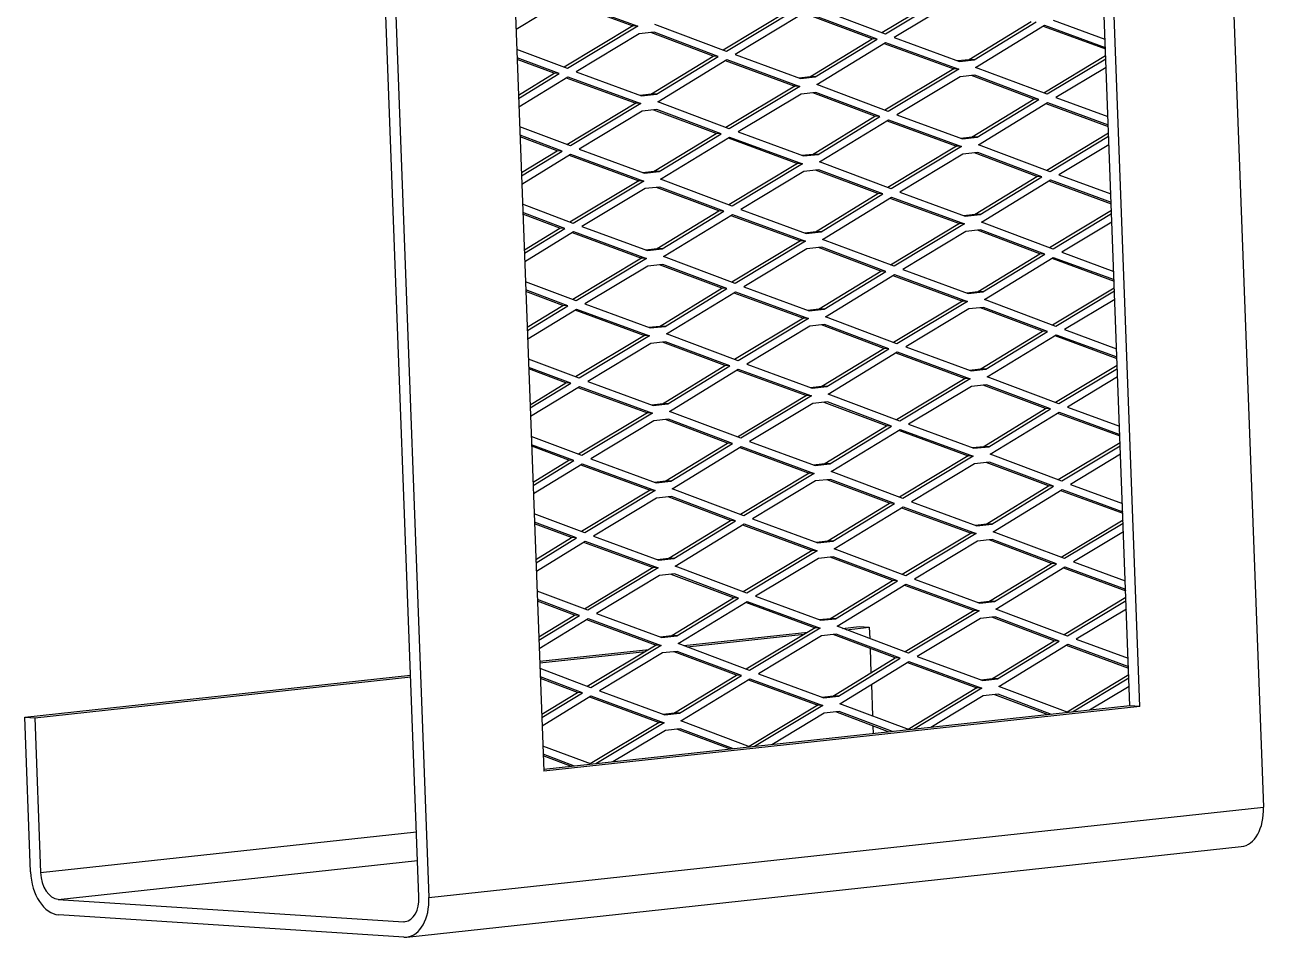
# Model space of a CAD drawing. Header units: millimetres. Extents: x -13336 to 61423, y -27528 to -3175.
# Drawn here: x -7169.6 to -7050, y -6603.3 to -6515.3 of the extents above; entities that cross this region are included whole.
import ezdxf

# ---------------------------------------------------------------- set-up
doc = ezdxf.new("R2010")
doc.units = ezdxf.units.MM

msp = doc.modelspace()

# ---------------------------------------------------------------- linework, layer by layer
at = {"color": 171}
for p, q in [((-7055.874, -6435.424), (-7050.047, -6590.75)), ((-7131.536, -6599.414), (-7137.362, -6444.088)), ((-7136.401, -6444.15), (-7130.575, -6599.476)), ((-7062.923, -6580.982), (-7067.922, -6447.727)), ((-7061.962, -6581.044), (-7066.967, -6447.623)), ((-7124.486, -6453.856), (-7119.481, -6587.277)), ((-7080.215, -6512.042), (-7086.858, -6516.035)), ((-7079.734, -6512.073), (-7086.531, -6516.159)), ((-7122.167, -6515.692), (-7117.458, -6512.812)), ((-7117.606, -6512.903), (-7110.892, -6515.366)), ((-7117.458, -6512.812), (-7110.411, -6515.397)), ((-7079.603, -6512.809), (-7085.689, -6516.467)), ((-7095.553, -6513.704), (-7102.196, -6517.697)), ((-7095.073, -6513.735), (-7101.869, -6517.821)), ((-7094.942, -6514.471), (-7101.028, -6518.129)), ((-7087.81, -6516.614), (-7093.822, -6514.349)), ((-7087.329, -6516.645), (-7093.513, -6514.316)), ((-7086.531, -6516.159), (-7093.436, -6513.558)), ((-7110.892, -6515.366), (-7117.535, -6519.36)), ((-7110.411, -6515.397), (-7117.208, -6519.483)), ((-7110.411, -6515.397), (-7110.892, -6515.366)), ((-7101.869, -6517.821), (-7108.774, -6515.22)), ((-7078.431, -6518.597), (-7072.471, -6514.952)), ((-7077.95, -6518.628), (-7071.991, -6514.983)), ((-7077.817, -6519.363), (-7071.162, -6515.293)), ((-7071.311, -6515.384), (-7065.301, -6517.589)), ((-7071.162, -6515.293), (-7065.306, -6517.442)), ((-7070.351, -6514.805), (-7065.336, -6516.645)), ((-7110.28, -6516.133), (-7116.366, -6519.792)), ((-7108.851, -6515.978), (-7110.28, -6516.133)), ((-7103.148, -6518.276), (-7109.16, -6516.012)), ((-7102.668, -6518.307), (-7108.851, -6515.978)), ((-7093.769, -6520.259), (-7087.81, -6516.614)), ((-7093.289, -6520.29), (-7087.329, -6516.645)), ((-7093.155, -6521.025), (-7086.501, -6516.955)), ((-7087.329, -6516.645), (-7087.81, -6516.614)), ((-7086.649, -6517.046), (-7079.935, -6519.51)), ((-7086.501, -6516.955), (-7079.454, -6519.541)), ((-7085.689, -6516.467), (-7079.379, -6518.783)), ((-7117.208, -6519.483), (-7122.094, -6517.643)), ((-7109.108, -6521.921), (-7103.148, -6518.276)), ((-7108.627, -6521.952), (-7102.668, -6518.307)), ((-7102.668, -6518.307), (-7103.148, -6518.276)), ((-7101.028, -6518.129), (-7094.718, -6520.445)), ((-7065.276, -6518.256), (-7071.239, -6521.841)), ((-7118.007, -6519.969), (-7122.064, -6518.441)), ((-7118.487, -6519.938), (-7122.058, -6518.593)), ((-7108.494, -6522.687), (-7101.839, -6518.617)), ((-7101.988, -6518.708), (-7095.273, -6521.172)), ((-7101.839, -6518.617), (-7094.793, -6521.203)), ((-7079.935, -6519.51), (-7086.578, -6523.503)), ((-7079.454, -6519.541), (-7079.935, -6519.51)), ((-7079.554, -6518.718), (-7078.431, -6518.597)), ((-7079.379, -6518.783), (-7077.95, -6518.628)), ((-7077.95, -6518.628), (-7078.431, -6518.597)), ((-7070.912, -6521.964), (-7077.817, -6519.363)), ((-7065.264, -6518.569), (-7070.912, -6521.964)), ((-7065.234, -6519.365), (-7070.071, -6522.273)), ((-7121.928, -6522.043), (-7118.487, -6519.938)), ((-7121.917, -6522.361), (-7118.007, -6519.969)), ((-7121.887, -6523.159), (-7117.178, -6520.279)), ((-7118.007, -6519.969), (-7118.487, -6519.938)), ((-7117.326, -6520.37), (-7110.612, -6522.834)), ((-7117.178, -6520.279), (-7110.131, -6522.865)), ((-7116.366, -6519.792), (-7110.056, -6522.107)), ((-7094.892, -6520.381), (-7093.769, -6520.259)), ((-7094.718, -6520.445), (-7093.289, -6520.29)), ((-7093.289, -6520.29), (-7093.769, -6520.259)), ((-7079.454, -6519.541), (-7086.251, -6523.626)), ((-7079.323, -6520.276), (-7085.409, -6523.935)), ((-7077.894, -6520.121), (-7079.323, -6520.276)), ((-7072.191, -6522.419), (-7078.203, -6520.155)), ((-7071.711, -6522.45), (-7077.894, -6520.121)), ((-7110.231, -6522.043), (-7109.108, -6521.921)), ((-7108.627, -6521.952), (-7109.108, -6521.921)), ((-7095.273, -6521.172), (-7101.916, -6525.165)), ((-7094.793, -6521.203), (-7101.589, -6525.288)), ((-7094.793, -6521.203), (-7095.273, -6521.172)), ((-7093.233, -6521.783), (-7094.662, -6521.938)), ((-7087.53, -6524.082), (-7093.542, -6521.817)), ((-7087.049, -6524.113), (-7093.233, -6521.783)), ((-7086.251, -6523.626), (-7093.155, -6521.025)), ((-7110.612, -6522.834), (-7117.255, -6526.827)), ((-7110.131, -6522.865), (-7116.928, -6526.95)), ((-7110.131, -6522.865), (-7110.612, -6522.834)), ((-7110.056, -6522.107), (-7108.627, -6521.952)), ((-7101.589, -6525.288), (-7108.494, -6522.687)), ((-7094.662, -6521.938), (-7100.748, -6525.597)), ((-7078.151, -6526.064), (-7072.191, -6522.419)), ((-7077.67, -6526.095), (-7071.711, -6522.45)), ((-7077.537, -6526.831), (-7070.882, -6522.761)), ((-7071.711, -6522.45), (-7072.191, -6522.419)), ((-7071.031, -6522.851), (-7065.021, -6525.056)), ((-7070.882, -6522.761), (-7065.026, -6524.909)), ((-7070.071, -6522.273), (-7065.056, -6524.113)), ((-7110, -6523.6), (-7116.086, -6527.259)), ((-7108.571, -6523.446), (-7110, -6523.6)), ((-7102.868, -6525.744), (-7108.88, -6523.479)), ((-7102.388, -6525.775), (-7108.571, -6523.446)), ((-7093.489, -6527.726), (-7087.53, -6524.082)), ((-7093.009, -6527.758), (-7087.049, -6524.113)), ((-7087.049, -6524.113), (-7087.53, -6524.082)), ((-7085.409, -6523.935), (-7079.099, -6526.25)), ((-7116.928, -6526.95), (-7121.814, -6525.11)), ((-7092.875, -6528.493), (-7086.221, -6524.423)), ((-7086.369, -6524.513), (-7079.655, -6526.977)), ((-7086.221, -6524.423), (-7079.174, -6527.008)), ((-7117.726, -6527.437), (-7121.783, -6525.909)), ((-7118.207, -6527.406), (-7121.778, -6526.061)), ((-7108.828, -6529.389), (-7102.868, -6525.744)), ((-7108.347, -6529.42), (-7102.388, -6525.775)), ((-7108.214, -6530.155), (-7101.559, -6526.085)), ((-7102.388, -6525.775), (-7102.868, -6525.744)), ((-7101.708, -6526.176), (-7094.993, -6528.639)), ((-7101.559, -6526.085), (-7094.513, -6528.67)), ((-7100.748, -6525.597), (-7094.437, -6527.912)), ((-7079.274, -6526.186), (-7078.151, -6526.064)), ((-7079.099, -6526.25), (-7077.67, -6526.095)), ((-7077.67, -6526.095), (-7078.151, -6526.064)), ((-7064.996, -6525.724), (-7070.959, -6529.308)), ((-7064.984, -6526.036), (-7070.632, -6529.432)), ((-7121.648, -6529.511), (-7118.207, -6527.406)), ((-7121.636, -6529.828), (-7117.726, -6527.437)), ((-7121.606, -6530.627), (-7116.898, -6527.747)), ((-7117.726, -6527.437), (-7118.207, -6527.406)), ((-7117.046, -6527.838), (-7110.332, -6530.301)), ((-7116.898, -6527.747), (-7109.851, -6530.332)), ((-7116.086, -6527.259), (-7109.776, -6529.575)), ((-7094.612, -6527.848), (-7093.489, -6527.726)), ((-7094.437, -6527.912), (-7093.009, -6527.758)), ((-7093.009, -6527.758), (-7093.489, -6527.726)), ((-7079.655, -6526.977), (-7086.298, -6530.971)), ((-7079.174, -6527.008), (-7085.97, -6531.094)), ((-7079.043, -6527.744), (-7085.129, -6531.402)), ((-7079.174, -6527.008), (-7079.655, -6526.977)), ((-7077.614, -6527.589), (-7079.043, -6527.744)), ((-7071.911, -6529.887), (-7077.923, -6527.622)), ((-7071.431, -6529.918), (-7077.614, -6527.589)), ((-7070.632, -6529.432), (-7077.537, -6526.831)), ((-7064.954, -6526.833), (-7069.791, -6529.74)), ((-7094.993, -6528.639), (-7101.636, -6532.633)), ((-7094.513, -6528.67), (-7101.309, -6532.756)), ((-7094.513, -6528.67), (-7094.993, -6528.639)), ((-7085.97, -6531.094), (-7092.875, -6528.493)), ((-7109.951, -6529.51), (-7108.828, -6529.389)), ((-7109.776, -6529.575), (-7108.347, -6529.42)), ((-7108.347, -6529.42), (-7108.828, -6529.389)), ((-7101.309, -6532.756), (-7108.214, -6530.155)), ((-7094.381, -6529.406), (-7100.468, -6533.065)), ((-7092.953, -6529.251), (-7094.381, -6529.406)), ((-7087.25, -6531.549), (-7093.262, -6529.285)), ((-7086.769, -6531.58), (-7092.953, -6529.251)), ((-7077.871, -6533.532), (-7071.911, -6529.887)), ((-7077.39, -6533.563), (-7071.431, -6529.918)), ((-7077.257, -6534.298), (-7070.602, -6530.228)), ((-7071.431, -6529.918), (-7071.911, -6529.887)), ((-7070.602, -6530.228), (-7064.746, -6532.377)), ((-7069.791, -6529.74), (-7064.776, -6531.58)), ((-7110.332, -6530.301), (-7116.975, -6534.295)), ((-7109.851, -6530.332), (-7116.648, -6534.418)), ((-7109.72, -6531.068), (-7115.806, -6534.727)), ((-7109.851, -6530.332), (-7110.332, -6530.301)), ((-7108.291, -6530.913), (-7109.72, -6531.068)), ((-7102.588, -6533.211), (-7108.6, -6530.947)), ((-7102.108, -6533.242), (-7108.291, -6530.913)), ((-7085.129, -6531.402), (-7078.819, -6533.718)), ((-7070.751, -6530.319), (-7064.741, -6532.524)), ((-7116.648, -6534.418), (-7121.533, -6532.578)), ((-7093.209, -6535.194), (-7087.25, -6531.549)), ((-7092.729, -6535.225), (-7086.769, -6531.58)), ((-7092.595, -6535.96), (-7085.941, -6531.89)), ((-7086.769, -6531.58), (-7087.25, -6531.549)), ((-7086.089, -6531.981), (-7079.375, -6534.445)), ((-7085.941, -6531.89), (-7078.894, -6534.476)), ((-7117.446, -6534.904), (-7121.503, -6533.376)), ((-7117.927, -6534.873), (-7121.498, -6533.528)), ((-7108.548, -6536.856), (-7102.588, -6533.211)), ((-7108.067, -6536.887), (-7102.108, -6533.242)), ((-7107.934, -6537.623), (-7101.279, -6533.552)), ((-7102.108, -6533.242), (-7102.588, -6533.211)), ((-7101.428, -6533.643), (-7094.713, -6536.107)), ((-7101.279, -6533.552), (-7094.233, -6536.138)), ((-7100.468, -6533.065), (-7094.157, -6535.38)), ((-7078.994, -6533.654), (-7077.871, -6533.532)), ((-7078.819, -6533.718), (-7077.39, -6533.563)), ((-7077.39, -6533.563), (-7077.871, -6533.532)), ((-7064.716, -6533.191), (-7070.679, -6536.776)), ((-7064.704, -6533.504), (-7070.352, -6536.899)), ((-7121.368, -6536.978), (-7117.927, -6534.873)), ((-7121.356, -6537.296), (-7117.446, -6534.904)), ((-7117.446, -6534.904), (-7117.927, -6534.873)), ((-7115.806, -6534.727), (-7109.496, -6537.042)), ((-7079.375, -6534.445), (-7086.018, -6538.438)), ((-7078.894, -6534.476), (-7085.69, -6538.561)), ((-7078.894, -6534.476), (-7079.375, -6534.445)), ((-7077.334, -6535.057), (-7078.763, -6535.211)), ((-7071.151, -6537.386), (-7077.334, -6535.057)), ((-7070.352, -6536.899), (-7077.257, -6534.298)), ((-7064.674, -6534.301), (-7069.511, -6537.208)), ((-7121.326, -6538.095), (-7116.618, -6535.215)), ((-7116.766, -6535.305), (-7110.052, -6537.769)), ((-7116.618, -6535.215), (-7109.571, -6537.8)), ((-7094.713, -6536.107), (-7101.356, -6540.1)), ((-7094.233, -6536.138), (-7101.029, -6540.223)), ((-7094.233, -6536.138), (-7094.713, -6536.107)), ((-7094.332, -6535.316), (-7093.209, -6535.194)), ((-7094.157, -6535.38), (-7092.729, -6535.225)), ((-7092.729, -6535.225), (-7093.209, -6535.194)), ((-7085.69, -6538.561), (-7092.595, -6535.96)), ((-7078.763, -6535.211), (-7084.849, -6538.87)), ((-7071.631, -6537.355), (-7077.643, -6535.09)), ((-7109.671, -6536.978), (-7108.548, -6536.856)), ((-7109.496, -6537.042), (-7108.067, -6536.887)), ((-7108.067, -6536.887), (-7108.548, -6536.856)), ((-7094.101, -6536.873), (-7100.188, -6540.532)), ((-7092.673, -6536.719), (-7094.101, -6536.873)), ((-7086.97, -6539.017), (-7092.982, -6536.752)), ((-7086.489, -6539.048), (-7092.673, -6536.719)), ((-7077.59, -6540.999), (-7071.631, -6537.355)), ((-7077.11, -6541.031), (-7071.151, -6537.386)), ((-7071.151, -6537.386), (-7071.631, -6537.355)), ((-7069.511, -6537.208), (-7064.496, -6539.048)), ((-7110.052, -6537.769), (-7116.695, -6541.762)), ((-7109.571, -6537.8), (-7116.367, -6541.886)), ((-7109.44, -6538.536), (-7115.526, -6542.194)), ((-7109.571, -6537.8), (-7110.052, -6537.769)), ((-7108.011, -6538.381), (-7109.44, -6538.536)), ((-7102.308, -6540.679), (-7108.32, -6538.414)), ((-7101.828, -6540.71), (-7108.011, -6538.381)), ((-7101.029, -6540.223), (-7107.934, -6537.623)), ((-7076.977, -6541.766), (-7070.322, -6537.696)), ((-7070.47, -6537.786), (-7064.461, -6539.992)), ((-7070.322, -6537.696), (-7064.466, -6539.844)), ((-7092.929, -6542.662), (-7086.97, -6539.017)), ((-7092.448, -6542.693), (-7086.489, -6539.048)), ((-7092.315, -6543.428), (-7085.661, -6539.358)), ((-7086.489, -6539.048), (-7086.97, -6539.017)), ((-7085.809, -6539.449), (-7079.094, -6541.912)), ((-7085.661, -6539.358), (-7078.614, -6541.943)), ((-7084.849, -6538.87), (-7078.539, -6541.185)), ((-7116.367, -6541.886), (-7121.253, -6540.045)), ((-7117.166, -6542.372), (-7121.223, -6540.844)), ((-7117.647, -6542.341), (-7121.218, -6540.996)), ((-7108.267, -6544.324), (-7102.308, -6540.679)), ((-7107.787, -6544.355), (-7101.828, -6540.71)), ((-7107.654, -6545.09), (-7100.999, -6541.02)), ((-7101.828, -6540.71), (-7102.308, -6540.679)), ((-7100.999, -6541.02), (-7093.952, -6543.605)), ((-7100.188, -6540.532), (-7093.877, -6542.848)), ((-7078.714, -6541.121), (-7077.59, -6540.999)), ((-7078.539, -6541.185), (-7077.11, -6541.031)), ((-7077.11, -6541.031), (-7077.59, -6540.999)), ((-7064.436, -6540.659), (-7070.399, -6544.244)), ((-7064.424, -6540.972), (-7070.072, -6544.367)), ((-7115.526, -6542.194), (-7109.216, -6544.51)), ((-7101.147, -6541.111), (-7094.433, -6543.574)), ((-7079.094, -6541.912), (-7085.737, -6545.906)), ((-7078.614, -6541.943), (-7085.41, -6546.029)), ((-7078.614, -6541.943), (-7079.094, -6541.912)), ((-7070.072, -6544.367), (-7076.977, -6541.766)), ((-7064.394, -6541.768), (-7069.23, -6544.675)), ((-7121.088, -6544.446), (-7117.647, -6542.341)), ((-7121.076, -6544.764), (-7117.166, -6542.372)), ((-7121.046, -6545.562), (-7116.338, -6542.682)), ((-7117.166, -6542.372), (-7117.647, -6542.341)), ((-7116.486, -6542.773), (-7109.772, -6545.237)), ((-7116.338, -6542.682), (-7109.291, -6545.268)), ((-7094.052, -6542.783), (-7092.929, -6542.662)), ((-7093.877, -6542.848), (-7092.448, -6542.693)), ((-7092.448, -6542.693), (-7092.929, -6542.662)), ((-7085.41, -6546.029), (-7092.315, -6543.428)), ((-7078.483, -6542.679), (-7084.569, -6546.338)), ((-7077.054, -6542.524), (-7078.483, -6542.679)), ((-7071.351, -6544.822), (-7077.363, -6542.558)), ((-7070.871, -6544.853), (-7077.054, -6542.524)), ((-7109.391, -6544.445), (-7108.267, -6544.324)), ((-7109.216, -6544.51), (-7107.787, -6544.355)), ((-7107.787, -6544.355), (-7108.267, -6544.324)), ((-7094.433, -6543.574), (-7101.076, -6547.568)), ((-7093.952, -6543.605), (-7100.749, -6547.691)), ((-7093.821, -6544.341), (-7099.907, -6548)), ((-7093.952, -6543.605), (-7094.433, -6543.574)), ((-7092.392, -6544.186), (-7093.821, -6544.341)), ((-7086.689, -6546.484), (-7092.701, -6544.22)), ((-7086.209, -6546.515), (-7092.392, -6544.186)), ((-7109.772, -6545.237), (-7116.415, -6549.23)), ((-7109.291, -6545.268), (-7116.087, -6549.353)), ((-7109.291, -6545.268), (-7109.772, -6545.237)), ((-7100.749, -6547.691), (-7107.654, -6545.09)), ((-7077.31, -6548.467), (-7071.351, -6544.822)), ((-7076.83, -6548.498), (-7070.871, -6544.853)), ((-7076.696, -6549.234), (-7070.042, -6545.163)), ((-7070.871, -6544.853), (-7071.351, -6544.822)), ((-7070.19, -6545.254), (-7064.18, -6547.459)), ((-7070.042, -6545.163), (-7064.186, -6547.312)), ((-7069.23, -6544.675), (-7064.216, -6546.515)), ((-7109.16, -6546.003), (-7115.246, -6549.662)), ((-7107.731, -6545.848), (-7109.16, -6546.003)), ((-7102.028, -6548.146), (-7108.04, -6545.882)), ((-7101.548, -6548.178), (-7107.731, -6545.848)), ((-7092.649, -6550.129), (-7086.689, -6546.484)), ((-7092.168, -6550.16), (-7086.209, -6546.515)), ((-7092.035, -6550.896), (-7085.38, -6546.825)), ((-7086.209, -6546.515), (-7086.689, -6546.484)), ((-7085.529, -6546.916), (-7078.814, -6549.38)), ((-7085.38, -6546.825), (-7078.334, -6549.411)), ((-7084.569, -6546.338), (-7078.259, -6548.653)), ((-7116.087, -6549.353), (-7120.973, -6547.513)), ((-7107.987, -6551.791), (-7102.028, -6548.146)), ((-7107.507, -6551.822), (-7101.548, -6548.178)), ((-7101.548, -6548.178), (-7102.028, -6548.146)), ((-7099.907, -6548), (-7093.597, -6550.315)), ((-7064.155, -6548.126), (-7070.119, -6551.711)), ((-7116.886, -6549.84), (-7120.943, -6548.311)), ((-7117.367, -6549.809), (-7120.937, -6548.464)), ((-7107.373, -6552.558), (-7100.719, -6548.488)), ((-7100.867, -6548.578), (-7094.153, -6551.042)), ((-7100.719, -6548.488), (-7093.672, -6551.073)), ((-7078.814, -6549.38), (-7085.457, -6553.373)), ((-7078.334, -6549.411), (-7085.13, -6553.497)), ((-7078.334, -6549.411), (-7078.814, -6549.38)), ((-7078.433, -6548.589), (-7077.31, -6548.467)), ((-7078.259, -6548.653), (-7076.83, -6548.498)), ((-7076.83, -6548.498), (-7077.31, -6548.467)), ((-7069.792, -6551.834), (-7076.696, -6549.234)), ((-7064.144, -6548.439), (-7069.792, -6551.834)), ((-7064.114, -6549.236), (-7068.95, -6552.143)), ((-7120.808, -6551.914), (-7117.367, -6549.809)), ((-7120.796, -6552.231), (-7116.886, -6549.84)), ((-7120.766, -6553.03), (-7116.058, -6550.15)), ((-7116.886, -6549.84), (-7117.367, -6549.809)), ((-7116.206, -6550.241), (-7109.491, -6552.704)), ((-7116.058, -6550.15), (-7109.011, -6552.735)), ((-7115.246, -6549.662), (-7108.936, -6551.977)), ((-7093.772, -6550.251), (-7092.649, -6550.129)), ((-7093.597, -6550.315), (-7092.168, -6550.16)), ((-7092.168, -6550.16), (-7092.649, -6550.129)), ((-7078.202, -6550.147), (-7084.289, -6553.805)), ((-7076.774, -6549.992), (-7078.202, -6550.147)), ((-7071.071, -6552.29), (-7077.083, -6550.025)), ((-7070.59, -6552.321), (-7076.774, -6549.992)), ((-7109.11, -6551.913), (-7107.987, -6551.791)), ((-7108.936, -6551.977), (-7107.507, -6551.822)), ((-7107.507, -6551.822), (-7107.987, -6551.791)), ((-7094.153, -6551.042), (-7100.796, -6555.035)), ((-7093.672, -6551.073), (-7100.469, -6555.159)), ((-7093.541, -6551.809), (-7099.627, -6555.467)), ((-7093.672, -6551.073), (-7094.153, -6551.042)), ((-7092.112, -6551.654), (-7093.541, -6551.809)), ((-7086.409, -6553.952), (-7092.421, -6551.687)), ((-7085.929, -6553.983), (-7092.112, -6551.654)), ((-7085.13, -6553.497), (-7092.035, -6550.896)), ((-7109.491, -6552.704), (-7116.134, -6556.698)), ((-7109.011, -6552.735), (-7115.807, -6556.821)), ((-7109.011, -6552.735), (-7109.491, -6552.704)), ((-7100.469, -6555.159), (-7107.373, -6552.558)), ((-7077.03, -6555.935), (-7071.071, -6552.29)), ((-7076.55, -6555.966), (-7070.59, -6552.321)), ((-7076.416, -6556.701), (-7069.762, -6552.631)), ((-7070.59, -6552.321), (-7071.071, -6552.29)), ((-7069.91, -6552.722), (-7063.9, -6554.927)), ((-7069.762, -6552.631), (-7063.906, -6554.78)), ((-7068.95, -6552.143), (-7063.936, -6553.983)), ((-7108.88, -6553.471), (-7114.966, -6557.13)), ((-7107.451, -6553.316), (-7108.88, -6553.471)), ((-7101.748, -6555.614), (-7107.76, -6553.349)), ((-7101.267, -6555.645), (-7107.451, -6553.316)), ((-7092.369, -6557.597), (-7086.409, -6553.952)), ((-7091.888, -6557.628), (-7085.929, -6553.983)), ((-7085.929, -6553.983), (-7086.409, -6553.952)), ((-7084.289, -6553.805), (-7077.978, -6556.121)), ((-7115.807, -6556.821), (-7120.693, -6554.98)), ((-7091.755, -6558.363), (-7085.1, -6554.293)), ((-7085.249, -6554.384), (-7078.534, -6556.847)), ((-7085.1, -6554.293), (-7078.054, -6556.879)), ((-7116.606, -6557.307), (-7120.663, -6555.779)), ((-7117.086, -6557.276), (-7120.657, -6555.931)), ((-7107.707, -6559.259), (-7101.748, -6555.614)), ((-7107.227, -6559.29), (-7101.267, -6555.645)), ((-7107.093, -6560.025), (-7100.439, -6555.955)), ((-7101.267, -6555.645), (-7101.748, -6555.614)), ((-7100.587, -6556.046), (-7093.873, -6558.51)), ((-7100.439, -6555.955), (-7093.392, -6558.541)), ((-7099.627, -6555.467), (-7093.317, -6557.783)), ((-7078.153, -6556.056), (-7077.03, -6555.935)), ((-7077.978, -6556.121), (-7076.55, -6555.966)), ((-7076.55, -6555.966), (-7077.03, -6555.935)), ((-7063.875, -6555.594), (-7069.839, -6559.179)), ((-7063.864, -6555.907), (-7069.511, -6559.302)), ((-7120.528, -6559.381), (-7117.086, -6557.276)), ((-7120.516, -6559.699), (-7116.606, -6557.307)), ((-7120.486, -6560.497), (-7115.777, -6557.617)), ((-7116.606, -6557.307), (-7117.086, -6557.276)), ((-7115.926, -6557.708), (-7109.211, -6560.172)), ((-7115.777, -6557.617), (-7108.731, -6560.203)), ((-7114.966, -6557.13), (-7108.655, -6559.445)), ((-7093.492, -6557.719), (-7092.369, -6557.597)), ((-7093.317, -6557.783), (-7091.888, -6557.628)), ((-7091.888, -6557.628), (-7092.369, -6557.597)), ((-7078.534, -6556.847), (-7085.177, -6560.841)), ((-7078.054, -6556.879), (-7084.85, -6560.964)), ((-7077.922, -6557.614), (-7084.009, -6561.273)), ((-7078.054, -6556.879), (-7078.534, -6556.847)), ((-7076.494, -6557.459), (-7077.922, -6557.614)), ((-7070.791, -6559.757), (-7076.803, -6557.493)), ((-7070.31, -6559.788), (-7076.494, -6557.459)), ((-7069.511, -6559.302), (-7076.416, -6556.701)), ((-7063.834, -6556.703), (-7068.67, -6559.611)), ((-7093.873, -6558.51), (-7100.516, -6562.503)), ((-7093.392, -6558.541), (-7100.189, -6562.626)), ((-7093.392, -6558.541), (-7093.873, -6558.51)), ((-7084.85, -6560.964), (-7091.755, -6558.363)), ((-7109.211, -6560.172), (-7115.854, -6564.165)), ((-7108.731, -6560.203), (-7109.211, -6560.172)), ((-7108.83, -6559.381), (-7107.707, -6559.259)), ((-7108.655, -6559.445), (-7107.227, -6559.29)), ((-7107.227, -6559.29), (-7107.707, -6559.259)), ((-7100.189, -6562.626), (-7107.093, -6560.025)), ((-7093.261, -6559.276), (-7099.347, -6562.935)), ((-7091.832, -6559.121), (-7093.261, -6559.276)), ((-7086.129, -6561.419), (-7092.141, -6559.155)), ((-7085.649, -6561.451), (-7091.832, -6559.121)), ((-7076.75, -6563.402), (-7070.791, -6559.757)), ((-7076.27, -6563.433), (-7070.31, -6559.788)), ((-7076.136, -6564.169), (-7069.482, -6560.098)), ((-7070.31, -6559.788), (-7070.791, -6559.757)), ((-7069.63, -6560.189), (-7063.62, -6562.394)), ((-7069.482, -6560.098), (-7063.626, -6562.247)), ((-7068.67, -6559.611), (-7063.656, -6561.451)), ((-7108.731, -6560.203), (-7115.527, -6564.288)), ((-7108.599, -6560.938), (-7114.686, -6564.597)), ((-7107.171, -6560.784), (-7108.599, -6560.938)), ((-7101.468, -6563.082), (-7107.48, -6560.817)), ((-7100.987, -6563.113), (-7107.171, -6560.784)), ((-7084.009, -6561.273), (-7077.698, -6563.588)), ((-7115.527, -6564.288), (-7120.413, -6562.448)), ((-7092.089, -6565.064), (-7086.129, -6561.419)), ((-7091.608, -6565.095), (-7085.649, -6561.451)), ((-7091.475, -6565.831), (-7084.82, -6561.761)), ((-7085.649, -6561.451), (-7086.129, -6561.419)), ((-7084.969, -6561.851), (-7078.254, -6564.315)), ((-7084.82, -6561.761), (-7077.774, -6564.346)), ((-7116.326, -6564.775), (-7120.383, -6563.247)), ((-7116.806, -6564.744), (-7120.377, -6563.399)), ((-7107.427, -6566.727), (-7101.468, -6563.082)), ((-7106.947, -6566.758), (-7100.987, -6563.113)), ((-7106.813, -6567.493), (-7100.159, -6563.423)), ((-7100.987, -6563.113), (-7101.468, -6563.082)), ((-7100.307, -6563.514), (-7093.593, -6565.977)), ((-7100.159, -6563.423), (-7093.112, -6566.008)), ((-7099.347, -6562.935), (-7093.037, -6565.25)), ((-7077.873, -6563.524), (-7076.75, -6563.402)), ((-7077.698, -6563.588), (-7076.27, -6563.433)), ((-7076.27, -6563.433), (-7076.75, -6563.402)), ((-7063.595, -6563.061), (-7069.559, -6566.646)), ((-7063.584, -6563.374), (-7069.231, -6566.77)), ((-7120.248, -6566.849), (-7116.806, -6564.744)), ((-7120.236, -6567.166), (-7116.326, -6564.775)), ((-7116.326, -6564.775), (-7116.806, -6564.744)), ((-7114.686, -6564.597), (-7108.375, -6566.912)), ((-7078.254, -6564.315), (-7084.897, -6568.308)), ((-7077.774, -6564.346), (-7084.57, -6568.432)), ((-7077.774, -6564.346), (-7078.254, -6564.315)), ((-7076.214, -6564.927), (-7077.642, -6565.082)), ((-7070.511, -6567.225), (-7076.523, -6564.96)), ((-7070.03, -6567.256), (-7076.214, -6564.927)), ((-7069.231, -6566.77), (-7076.136, -6564.169)), ((-7063.554, -6564.171), (-7068.39, -6567.078)), ((-7120.206, -6567.965), (-7115.497, -6565.085)), ((-7115.646, -6565.176), (-7108.931, -6567.639)), ((-7115.497, -6565.085), (-7108.451, -6567.67)), ((-7093.593, -6565.977), (-7100.236, -6569.971)), ((-7093.112, -6566.008), (-7099.908, -6570.094)), ((-7093.112, -6566.008), (-7093.593, -6565.977)), ((-7093.212, -6565.186), (-7092.089, -6565.064)), ((-7093.037, -6565.25), (-7091.608, -6565.095)), ((-7091.608, -6565.095), (-7092.089, -6565.064)), ((-7084.57, -6568.432), (-7091.475, -6565.831)), ((-7077.642, -6565.082), (-7083.729, -6568.74)), ((-7108.55, -6566.848), (-7107.427, -6566.727)), ((-7108.375, -6566.912), (-7106.947, -6566.758)), ((-7106.947, -6566.758), (-7107.427, -6566.727)), ((-7092.981, -6566.744), (-7099.067, -6570.403)), ((-7091.552, -6566.589), (-7092.981, -6566.744)), ((-7085.849, -6568.887), (-7091.861, -6566.622)), ((-7085.369, -6568.918), (-7091.552, -6566.589)), ((-7076.47, -6570.87), (-7070.511, -6567.225)), ((-7075.989, -6570.901), (-7070.03, -6567.256)), ((-7070.03, -6567.256), (-7070.511, -6567.225)), ((-7068.39, -6567.078), (-7063.376, -6568.918)), ((-7108.931, -6567.639), (-7115.574, -6571.633)), ((-7108.451, -6567.67), (-7115.247, -6571.756)), ((-7108.319, -6568.406), (-7114.406, -6572.065)), ((-7108.451, -6567.67), (-7108.931, -6567.639)), ((-7106.891, -6568.251), (-7108.319, -6568.406)), ((-7101.188, -6570.549), (-7107.2, -6568.285)), ((-7100.707, -6570.58), (-7106.891, -6568.251)), ((-7099.908, -6570.094), (-7106.813, -6567.493)), ((-7075.856, -6571.636), (-7069.202, -6567.566)), ((-7069.35, -6567.657), (-7063.34, -6569.862)), ((-7069.202, -6567.566), (-7063.346, -6569.715)), ((-7091.808, -6572.532), (-7085.849, -6568.887)), ((-7091.328, -6572.563), (-7085.369, -6568.918)), ((-7091.195, -6573.298), (-7084.54, -6569.228)), ((-7085.369, -6568.918), (-7085.849, -6568.887)), ((-7084.689, -6569.319), (-7077.974, -6571.783)), ((-7084.54, -6569.228), (-7077.493, -6571.814)), ((-7083.729, -6568.74), (-7077.418, -6571.056)), ((-7115.247, -6571.756), (-7120.133, -6569.916)), ((-7116.046, -6572.242), (-7120.103, -6570.714)), ((-7116.526, -6572.211), (-7120.097, -6570.866)), ((-7107.147, -6574.194), (-7101.188, -6570.549)), ((-7106.667, -6574.225), (-7100.707, -6570.58)), ((-7106.533, -6574.961), (-7099.879, -6570.89)), ((-7100.707, -6570.58), (-7101.188, -6570.549)), ((-7099.879, -6570.89), (-7092.832, -6573.476)), ((-7099.067, -6570.403), (-7092.757, -6572.718)), ((-7077.593, -6570.992), (-7076.47, -6570.87)), ((-7077.418, -6571.056), (-7075.989, -6570.901)), ((-7075.989, -6570.901), (-7076.47, -6570.87)), ((-7063.315, -6570.529), (-7069.278, -6574.114)), ((-7063.303, -6570.842), (-7068.951, -6574.237)), ((-7114.406, -6572.065), (-7108.095, -6574.38)), ((-7100.027, -6570.981), (-7093.313, -6573.445)), ((-7077.974, -6571.783), (-7084.617, -6575.776)), ((-7077.493, -6571.814), (-7084.29, -6575.899)), ((-7077.493, -6571.814), (-7077.974, -6571.783)), ((-7068.951, -6574.237), (-7075.856, -6571.636)), ((-7063.273, -6571.638), (-7068.11, -6574.546)), ((-7119.968, -6574.316), (-7116.526, -6572.211)), ((-7119.956, -6574.634), (-7116.046, -6572.242)), ((-7119.926, -6575.433), (-7115.217, -6572.553)), ((-7116.046, -6572.242), (-7116.526, -6572.211)), ((-7115.366, -6572.643), (-7108.651, -6575.107)), ((-7115.217, -6572.553), (-7108.171, -6575.138)), ((-7092.932, -6572.654), (-7091.808, -6572.532)), ((-7092.757, -6572.718), (-7091.328, -6572.563)), ((-7091.328, -6572.563), (-7091.808, -6572.532)), ((-7084.29, -6575.899), (-7091.195, -6573.298)), ((-7090.653, -6573.502), (-7089.046, -6573.328)), ((-7089.046, -6573.328), (-7088.085, -6573.39)), ((-7077.362, -6572.549), (-7083.449, -6576.208)), ((-7075.933, -6572.394), (-7077.362, -6572.549)), ((-7070.23, -6574.692), (-7076.242, -6572.428)), ((-7069.75, -6574.724), (-7075.933, -6572.394)), ((-7108.27, -6574.316), (-7107.147, -6574.194)), ((-7108.095, -6574.38), (-7106.667, -6574.225)), ((-7106.667, -6574.225), (-7107.147, -6574.194)), ((-7105.992, -6575.164), (-7094.014, -6573.866)), ((-7105.649, -6575.294), (-7094.351, -6574.069)), ((-7093.313, -6573.445), (-7099.956, -6577.438)), ((-7092.832, -6573.476), (-7099.628, -6577.561)), ((-7092.701, -6574.211), (-7098.787, -6577.87)), ((-7092.832, -6573.476), (-7093.313, -6573.445)), ((-7091.272, -6574.057), (-7092.701, -6574.211)), ((-7085.569, -6576.355), (-7091.581, -6574.09)), ((-7085.089, -6576.386), (-7091.272, -6574.057)), ((-7090.311, -6573.631), (-7088.085, -6573.39)), ((-7088.085, -6573.39), (-7088.044, -6574.485)), ((-7068.11, -6574.546), (-7063.095, -6576.386)), ((-7119.879, -6576.669), (-7109.352, -6575.529)), ((-7119.873, -6576.835), (-7109.69, -6575.731)), ((-7108.651, -6575.107), (-7115.294, -6579.1)), ((-7108.171, -6575.138), (-7114.967, -6579.224)), ((-7108.171, -6575.138), (-7108.651, -6575.107)), ((-7106.61, -6575.719), (-7108.039, -6575.874)), ((-7100.427, -6578.048), (-7106.61, -6575.719)), ((-7099.628, -6577.561), (-7106.533, -6574.961)), ((-7088.009, -6575.436), (-7087.92, -6577.793)), ((-7076.19, -6578.337), (-7070.23, -6574.692)), ((-7075.709, -6578.369), (-7069.75, -6574.724)), ((-7075.576, -6579.104), (-7068.921, -6575.034)), ((-7069.75, -6574.724), (-7070.23, -6574.692)), ((-7069.07, -6575.124), (-7063.06, -6577.33)), ((-7068.921, -6575.034), (-7063.065, -6577.182)), ((-7108.039, -6575.874), (-7114.126, -6579.532)), ((-7100.908, -6578.017), (-7106.919, -6575.752)), ((-7091.528, -6580), (-7085.569, -6576.355)), ((-7091.048, -6580.031), (-7085.089, -6576.386)), ((-7090.914, -6580.766), (-7084.26, -6576.696)), ((-7085.089, -6576.386), (-7085.569, -6576.355)), ((-7084.408, -6576.787), (-7077.694, -6579.25)), ((-7084.26, -6576.696), (-7077.213, -6579.281)), ((-7083.449, -6576.208), (-7077.138, -6578.523)), ((-7169.574, -6582.054), (-7132.338, -6578.019)), ((-7114.967, -6579.224), (-7119.853, -6577.383)), ((-7106.867, -6581.662), (-7100.908, -6578.017)), ((-7106.386, -6581.693), (-7100.427, -6578.048)), ((-7100.427, -6578.048), (-7100.908, -6578.017)), ((-7098.787, -6577.87), (-7092.477, -6580.185)), ((-7063.035, -6577.997), (-7068.998, -6581.581)), ((-7168.613, -6582.117), (-7132.332, -6578.185)), ((-7115.766, -6579.71), (-7119.823, -6578.182)), ((-7116.246, -6579.679), (-7119.817, -6578.334)), ((-7106.253, -6582.428), (-7099.599, -6578.358)), ((-7099.747, -6578.449), (-7093.032, -6580.912)), ((-7099.599, -6578.358), (-7092.552, -6580.943)), ((-7087.878, -6578.909), (-7087.764, -6581.953)), ((-7077.694, -6579.25), (-7084.337, -6583.244)), ((-7077.213, -6579.281), (-7083.807, -6583.245)), ((-7077.213, -6579.281), (-7077.694, -6579.25)), ((-7077.313, -6578.459), (-7076.19, -6578.337)), ((-7077.138, -6578.523), (-7075.709, -6578.369)), ((-7075.709, -6578.369), (-7076.19, -6578.337)), ((-7068.877, -6581.627), (-7075.576, -6579.104)), ((-7063.023, -6578.31), (-7068.468, -6581.583)), ((-7062.993, -6579.106), (-7066.815, -6581.404)), ((-7119.688, -6581.784), (-7116.246, -6579.679)), ((-7119.676, -6582.102), (-7115.766, -6579.71)), ((-7119.646, -6582.9), (-7114.937, -6580.02)), ((-7115.766, -6579.71), (-7116.246, -6579.679)), ((-7115.085, -6580.111), (-7108.371, -6582.575)), ((-7114.937, -6580.02), (-7107.89, -6582.606)), ((-7114.126, -6579.532), (-7107.815, -6581.848)), ((-7092.652, -6580.121), (-7091.528, -6580)), ((-7092.477, -6580.185), (-7091.048, -6580.031)), ((-7091.048, -6580.031), (-7091.528, -6580)), ((-7077.082, -6580.017), (-7082.154, -6583.066)), ((-7075.653, -6579.862), (-7077.082, -6580.017)), ((-7070.81, -6581.836), (-7075.962, -6579.896)), ((-7070.501, -6581.803), (-7075.653, -6579.862)), ((-7062.923, -6580.982), (-7119.488, -6587.111)), ((-7061.962, -6581.044), (-7119.481, -6587.277)), ((-7107.99, -6581.783), (-7106.867, -6581.662)), ((-7107.815, -6581.848), (-7106.386, -6581.693)), ((-7106.386, -6581.693), (-7106.867, -6581.662)), ((-7093.032, -6580.912), (-7099.675, -6584.906)), ((-7092.552, -6580.943), (-7099.145, -6584.907)), ((-7092.421, -6581.679), (-7097.492, -6584.728)), ((-7092.552, -6580.943), (-7093.032, -6580.912)), ((-7090.992, -6581.524), (-7092.421, -6581.679)), ((-7086.148, -6583.499), (-7091.301, -6581.558)), ((-7085.839, -6583.465), (-7090.992, -6581.524)), ((-7084.216, -6583.289), (-7090.914, -6580.766)), ((-7061.962, -6581.044), (-7062.923, -6580.982)), ((-7169.013, -6596.99), (-7169.574, -6582.054)), ((-7168.613, -6582.117), (-7168.052, -6597.052)), ((-7108.371, -6582.575), (-7115.014, -6586.568)), ((-7107.89, -6582.606), (-7114.484, -6586.569)), ((-7107.89, -6582.606), (-7108.371, -6582.575)), ((-7099.554, -6584.951), (-7106.253, -6582.428)), ((-7087.729, -6582.903), (-7087.7, -6583.667)), ((-7107.759, -6583.341), (-7112.831, -6586.39)), ((-7106.33, -6583.186), (-7107.759, -6583.341)), ((-7101.487, -6585.161), (-7106.639, -6583.22)), ((-7101.178, -6585.127), (-7106.33, -6583.186)), ((-7114.893, -6586.614), (-7119.573, -6584.851)), ((-7116.516, -6586.789), (-7119.543, -6585.649)), ((-7116.825, -6586.823), (-7119.537, -6585.801)), ((-7130.575, -6599.476), (-7050.047, -6590.75)), ((-7168.052, -6597.052), (-7131.772, -6593.12)), ((-7132.706, -6603.287), (-7052.179, -6594.561)), ((-7166.357, -6599.645), (-7131.668, -6595.885)), ((-7166.357, -6599.645), (-7133.044, -6601.8)), ((-7132.988, -6603.293), (-7166.301, -6601.138)), ((-7133.044, -6601.8), (-7132.695, -6601.762))]:
    msp.add_line(p, q, dxfattribs=at)
at = {"color": 171, "ltscale": 0.048147}
msp.add_line((-7169.574, -6582.054), (-7168.613, -6582.117), dxfattribs=at)
at = {"color": 171}
for centre, major_axis, start_param, end_param in [((-7052.61, -6590.584), (-0.431, 3.977), 3.1415539, 4.6019444), ((-7166.451, -6597.155), (-0.431, 3.977), 1.4603519, 3.0311482), ((-7166.451, -6597.155), (-0.269, 2.485), 1.4603519, 3.0311482), ((-7133.137, -6599.31), (-0.269, 2.485), 3.1415539, 4.6019444), ((-7133.137, -6599.31), (-0.431, 3.977), 3.1415539, 4.6019444), ((-7133.137, -6599.31), (-0.269, 2.485), 3.0311482, 3.1415539), ((-7133.137, -6599.31), (-0.431, 3.977), 3.0311482, 3.1415539)]:
    msp.add_ellipse(centre, major_axis=major_axis, ratio=0.6363307, start_param=start_param, end_param=end_param, dxfattribs=at)

doc.saveas('drawing.dxf')
